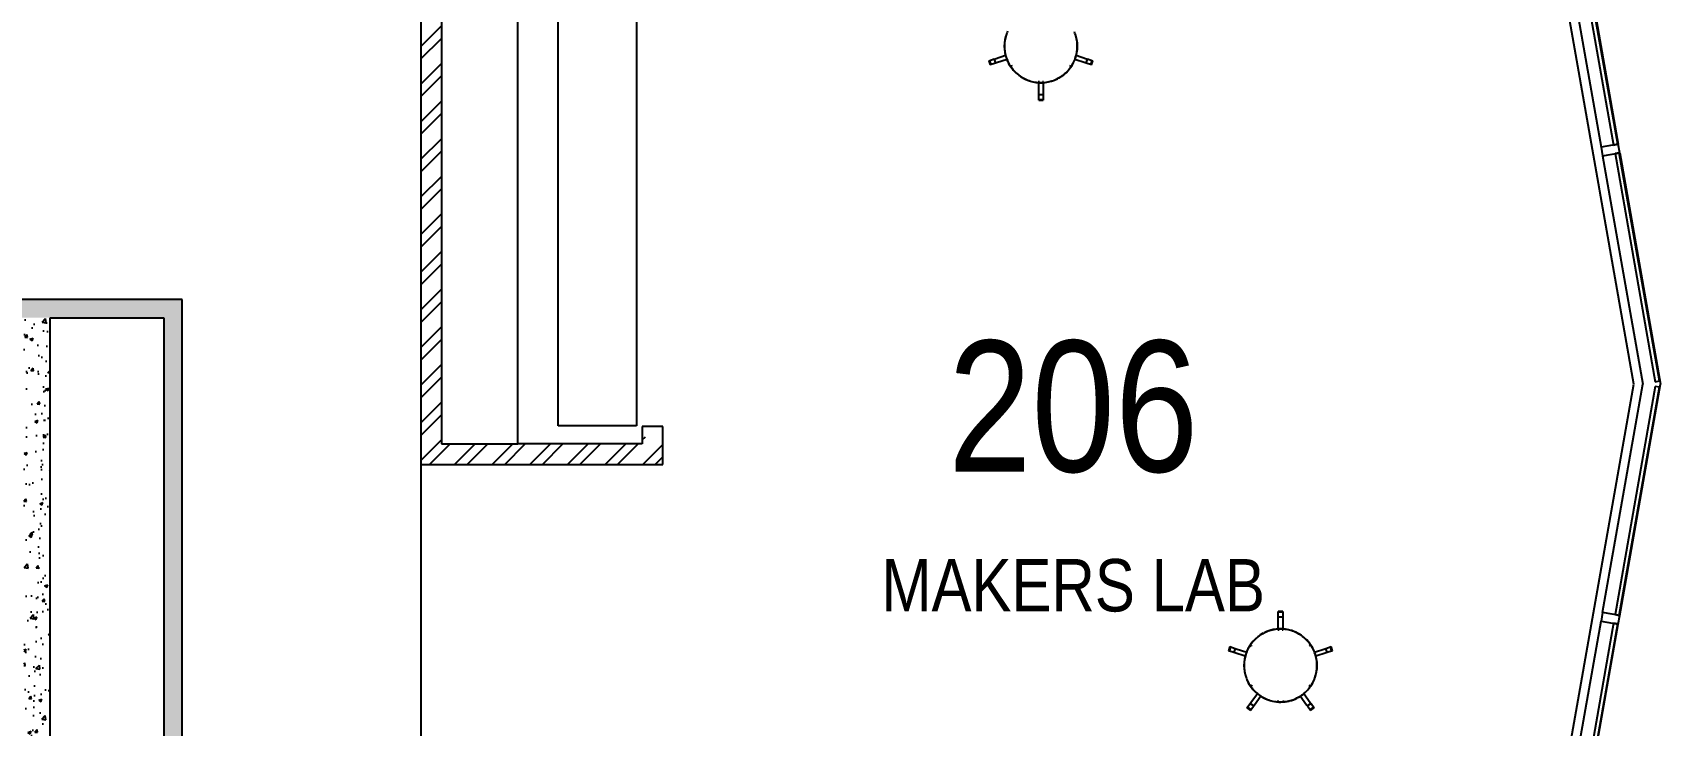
# Model space of a CAD drawing. Extents: x 6433 to 75181, y -2986 to 56414.
# Drawn here: x 39363 to 48684, y 9490 to 13457 of the extents above; entities that cross this region are included whole.
import ezdxf

# ---------------------------------------------------------------- set-up
doc = ezdxf.new("R2010")
doc.units = 0
doc.header["$MEASUREMENT"] = 0
for name, color, linetype in [('A-Equipment', 1, 'CONTINUOUS'), ('A-Furniture', 252, 'CONTINUOUS'), ('A-General', 1, 'CONTINUOUS'), ('A-Hatch__Brick', 2, 'CONTINUOUS'), ('A-Hatch__Concrete', 252, 'CONTINUOUS'), ('A-Joinery__Built-In', 2, 'CONTINUOUS'), ('A-Text__Primary Room', 6, 'CONTINUOUS'), ('A-Wall__Brick', 6, 'CONTINUOUS'), ('A-Window', 4, 'CONTINUOUS')]:
    doc.layers.add(name, color=color, linetype=linetype)
doc.styles.add('Arial Narrow', font='ARIALN.TTF', dxfattribs={"height": 750})
pattern_1 = [(50, (8381.06, 65736.02), (182.18467, -15.9391), [19.05, -209.55]), (355, (8381.06, 65736.02), (-35.2434, 191.05685), [15.24, -167.6406]), (100.45144, (8396.24, 65734.7), (146.94125, 175.11775), [16.19, -178.09024]), (46.1842, (8381.06, 65786.82), (271.07904, -42.0423), [28.575, -314.325]), (96.63556, (8403.65, 65783.32), (237.4041, 247.4261), [24.285, -267.1356]), (351.18415, (8381.06, 65786.82), (237.4041, 247.4261), [22.86, -251.4597]), (21, (8406.46, 65774.12), (151.6144, -102.2652), [19.05, -209.55]), (326, (8406.46, 65774.12), (61.80203, 184.18797), [15.24, -167.64]), (71.45144, (8419.1, 65765.6), (213.4164, 81.92277), [16.19, -178.08994]), (37.5, (8381.06, 65736.02), (3.088603, 84.55504), [0, -165.608, 0, -170.18, 0, -168.275]), (7.5, (8381.06, 65736.02), (66.81966, 100.18057), [0, -97.028, 0, -161.798, 0, -64.135]), (327.5, (8324.416, 65736.02), (135.590595, -5.728744), [0, -63.5, 0, -198.12, 0, -262.89]), (317.5, (8299.02, 65736.02), (148.12918, 25.4265), [0, -82.55, 0, -131.572, 0, -186.69])]
pattern_2 = [(45, (8381.06, 65736.02), (-107.76307, 107.76307), []), (45, (8452.9, 65736.02), (-107.76307, 107.76307), [])]

msp = doc.modelspace()

# ---------------------------------------------------------------- hatches: boundary and pattern name
at = {"layer": 'A-Hatch__Brick'}
h = msp.add_hatch(dxfattribs=at)
h.set_pattern_fill('ANSI32', color=256, scale=16, style=0)
h.set_pattern_definition(pattern_2)
h.paths.add_polyline_path([(41704.7, 14265.9), (41586.7, 14265.9), (41586.7, 10983.9), (41704.7, 10983.9), (41704.7, 13573.6)])
h = msp.add_hatch(dxfattribs=at)
h.set_pattern_fill('ANSI32', color=256, scale=16, style=0)
h.set_pattern_definition(pattern_2)
h.paths.add_polyline_path([(42971.7, 11201.9), (42961.7, 11201.9), (42961.7, 11114.9), (42871.7, 11114.9), (42871.7, 11144.9), (42853.7, 11144.9), (42853.7, 11101.9), (42971.7, 11101.9), (42971.7, 11114.9)])
h.paths.add_polyline_path([(42871.7, 11164.9), (42871.7, 11201.9), (42853.7, 11201.9), (42853.7, 11164.9)])
h = msp.add_hatch(dxfattribs=at)
h.set_pattern_fill('ANSI32', color=256, scale=16, style=0)
h.set_pattern_definition(pattern_2)
h.paths.add_polyline_path([(42971.7, 11101.9), (41704.7, 11101.9), (41704.7, 10983.9), (42971.7, 10983.9), (42971.7, 11060.4)])
at = {"layer": 'A-Hatch__Concrete'}
h = msp.add_hatch(dxfattribs=at)
h.set_pattern_fill('AR-CONC', color=256, style=0)
h.set_pattern_definition(pattern_1)
h.paths.add_polyline_path([(40219.2, 11823.9), (40219.2, 11928.9), (38762.8, 11928.9), (38762.8, 11823.9), (40114.2, 11823.9)])
h.paths.add_polyline_path([(36962.8, 11928.9), (35733.8, 11928.9), (35733.8, 11823.9), (36962.8, 11823.9)])
h = msp.add_hatch(dxfattribs=at)
h.set_pattern_fill('AR-CONC', color=256, style=0)
h.set_pattern_definition(pattern_1)
h.paths.add_polyline_path([(39462.8, 9363.9), (39462.8, 11823.9), (39312.8, 11823.9), (39312.8, 9363.9)])
h = msp.add_hatch(dxfattribs=at)
h.set_pattern_fill('AR-CONC', color=256, style=0)
h.set_pattern_definition(pattern_1)
h.paths.add_polyline_path([(40219.2, 11823.9), (40114.2, 11823.9), (40114.2, 6993.9), (40219.2, 6993.9), (40219.2, 10557.8)])

# ---------------------------------------------------------------- linework, layer by layer
at = {"layer": 'A-Equipment'}
for p, q in [((42371.7, 11204.9), (42371.7, 14164.9)), ((42821.8, 14164.9), (42821.8, 11204.9)), ((42821.8, 11204.9), (42371.7, 11204.9))]:
    msp.add_line(p, q, dxfattribs=at)
at = {"layer": 'A-Furniture'}
for p, q in [((44933.3, 13425.1), (44931.6, 13416.9)), ((44935.3, 13433.2), (44933.3, 13425.1)), ((44937.6, 13441.2), (44935.3, 13433.2)), ((44940.2, 13449.1), (44937.6, 13441.2)), ((44943.2, 13456.9), (44940.2, 13449.1)), ((44946.4, 13464.6), (44943.2, 13456.9)), ((45331.8, 13452.7), (45328.7, 13460.4)), ((45334.6, 13444.8), (45331.8, 13452.7)), ((45337.1, 13436.9), (45334.6, 13444.8)), ((45339.2, 13428.8), (45337.1, 13436.9)), ((45341, 13420.7), (45339.2, 13428.8)), ((44928.6, 13392.1), (44928.2, 13383.7)), ((44928.2, 13383.7), (44928.2, 13379.2)), ((44928.2, 13379.2), (44928.3, 13370.9)), ((44928.3, 13370.9), (44928.8, 13362.6)), ((44929.2, 13400.4), (44928.6, 13392.1)), ((44928.8, 13362.6), (44929.7, 13354.3)), ((44930.2, 13408.7), (44929.2, 13400.4)), ((44929.7, 13354.3), (44930.8, 13346)), ((44931.6, 13416.9), (44930.2, 13408.7)), ((44930.8, 13346), (44932.3, 13337.8)), ((44932.3, 13337.8), (44934.1, 13329.7)), ((45338.1, 13325.3), (45340.1, 13333.4)), ((45340.1, 13333.4), (45341.8, 13341.6)), ((45342.5, 13412.5), (45341, 13420.7)), ((45341.8, 13341.6), (45343.1, 13349.8)), ((45343.7, 13404.2), (45342.5, 13412.5)), ((45343.1, 13349.8), (45344.1, 13358.1)), ((45344.5, 13395.9), (45343.7, 13404.2)), ((45344.1, 13358.1), (45344.8, 13366.4)), ((45345, 13387.6), (45344.5, 13395.9)), ((45344.8, 13366.4), (45345.1, 13374.7)), ((45345.2, 13379.2), (45345, 13387.6)), ((45345.1, 13374.7), (45345.2, 13379.2)), ((44838.4, 13295.6), (44869.7, 13305.8)), ((44838.4, 13295.6), (44846.3, 13271.5)), ((44838.4, 13295.6), (44846.3, 13271.5)), ((44843, 13297.1), (44850.8, 13272.9)), ((44877.5, 13281.6), (44846.3, 13271.5)), ((44868.9, 13305.5), (44874.8, 13307.4)), ((44868.9, 13305.5), (44876.7, 13281.4)), ((44868.9, 13305.5), (44876.7, 13281.4)), ((44874.8, 13307.4), (44934.4, 13326.8)), ((44882.7, 13283.3), (44876.7, 13281.4)), ((44943, 13302.9), (44882.7, 13283.3)), ((44934.1, 13329.7), (44936.3, 13321.6)), ((44936.3, 13321.6), (44938.7, 13313.6)), ((44938.7, 13313.6), (44941.5, 13305.8)), ((44941.5, 13305.8), (44944.6, 13298)), ((44944.6, 13298), (44948, 13290.4)), ((44948, 13290.4), (44951.7, 13283)), ((44951.7, 13283), (44955.7, 13275.6)), ((44955.7, 13275.6), (44960, 13268.5)), ((44960, 13268.5), (44964.6, 13261.5)), ((44964.6, 13261.5), (44969.4, 13254.7)), ((44969.4, 13254.7), (44974.5, 13248.1)), ((44974.5, 13248.1), (44979.9, 13241.7)), ((44979.9, 13241.7), (44985.5, 13235.6)), ((45284.7, 13232.4), (45290.4, 13238.4)), ((45290.4, 13238.4), (45295.9, 13244.7)), ((45295.9, 13244.7), (45301.2, 13251.1)), ((45301.2, 13251.1), (45306.2, 13257.8)), ((45306.2, 13257.8), (45310.9, 13264.7)), ((45310.9, 13264.7), (45315.3, 13271.7)), ((45315.3, 13271.7), (45319.5, 13279)), ((45319.5, 13279), (45323.4, 13286.4)), ((45323.4, 13286.4), (45326.9, 13293.9)), ((45326.9, 13293.9), (45330.2, 13301.6)), ((45330.2, 13301.6), (45333.1, 13309.4)), ((45390.7, 13283.3), (45330.3, 13302.9)), ((45333.1, 13309.4), (45335.8, 13317.3)), ((45335.8, 13317.3), (45338.1, 13325.3)), ((45339, 13326.8), (45398.5, 13307.4)), ((45396.6, 13281.4), (45390.7, 13283.3)), ((45427.1, 13271.5), (45395.8, 13281.6)), ((45396.6, 13281.4), (45404.4, 13305.5)), ((45396.6, 13281.4), (45404.4, 13305.5)), ((45398.5, 13307.4), (45404.4, 13305.5)), ((45403.7, 13305.8), (45434.9, 13295.6)), ((45422.5, 13272.9), (45430.4, 13297.1)), ((45427.1, 13271.5), (45434.9, 13295.6)), ((45427.1, 13271.5), (45434.9, 13295.6)), ((44985.5, 13235.6), (44991.4, 13229.7)), ((44991.4, 13229.7), (44997.5, 13224)), ((44997.5, 13224), (45003.8, 13218.5)), ((45003.8, 13218.5), (45010.4, 13213.3)), ((45010.4, 13213.3), (45017.1, 13208.4)), ((45017.1, 13208.4), (45024, 13203.8)), ((45024, 13203.8), (45031.1, 13199.4)), ((45031.1, 13199.4), (45038.4, 13195.3)), ((45038.4, 13195.3), (45045.8, 13191.6)), ((45045.8, 13191.6), (45053.4, 13188.1)), ((45053.4, 13188.1), (45061.1, 13184.9)), ((45061.1, 13184.9), (45068.9, 13182)), ((45068.9, 13182), (45076.9, 13179.5)), ((45076.9, 13179.5), (45084.9, 13177.2)), ((45084.9, 13177.2), (45093, 13175.3)), ((45093, 13175.3), (45101.2, 13173.8)), ((45101.2, 13173.8), (45109.5, 13172.5)), ((45109.5, 13172.5), (45117.8, 13171.6)), ((45117.8, 13171.6), (45126.1, 13171)), ((45124, 13108), (45124, 13171.1)), ((45126.1, 13171), (45134.4, 13170.7)), ((45134.4, 13170.7), (45142.8, 13170.8)), ((45142.8, 13170.8), (45151.1, 13171.2)), ((45149.4, 13171.1), (45149.4, 13108)), ((45151.1, 13171.2), (45159.4, 13172)), ((45159.4, 13172), (45167.7, 13173)), ((45167.7, 13173), (45175.9, 13174.4)), ((45175.9, 13174.4), (45184, 13176.2)), ((45184, 13176.2), (45192.1, 13178.2)), ((45192.1, 13178.2), (45200.1, 13180.6)), ((45200.1, 13180.6), (45208, 13183.3)), ((45208, 13183.3), (45215.8, 13186.3)), ((45215.8, 13186.3), (45223.4, 13189.6)), ((45223.4, 13189.6), (45231, 13193.3)), ((45231, 13193.3), (45238.3, 13197.2)), ((45238.3, 13197.2), (45245.5, 13201.4)), ((45245.5, 13201.4), (45252.5, 13205.9)), ((45252.5, 13205.9), (45259.4, 13210.7)), ((45259.4, 13210.7), (45266, 13215.7)), ((45266, 13215.7), (45272.5, 13221)), ((45272.5, 13221), (45278.7, 13226.6)), ((45278.7, 13226.6), (45284.7, 13232.4)), ((45124, 13101.7), (45124, 13108)), ((45124, 13069.7), (45124, 13102.6)), ((45124, 13101.7), (45149.4, 13101.7)), ((45124, 13101.7), (45149.4, 13101.7)), ((45124, 13074.5), (45149.4, 13074.5)), ((45124, 13069.7), (45149.4, 13069.7)), ((45124, 13069.7), (45149.4, 13069.7)), ((45149.4, 13108), (45149.4, 13101.7)), ((45149.4, 13102.6), (45149.4, 13069.7)), ((46521.7, 10142.5), (46496.3, 10142.5)), ((46496.3, 10109.6), (46496.3, 10142.5)), ((46521.7, 10142.5), (46496.3, 10142.5)), ((46521.7, 10137.7), (46496.3, 10137.7)), ((46521.7, 10110.4), (46496.3, 10110.4)), ((46496.3, 10104.2), (46496.3, 10110.4)), ((46521.7, 10110.4), (46496.3, 10110.4)), ((46496.3, 10041), (46496.3, 10104.2)), ((46521.7, 10142.5), (46521.7, 10109.6)), ((46521.7, 10110.4), (46521.7, 10104.2)), ((46521.7, 10104.2), (46521.7, 10041)), ((46361, 9979.8), (46355.2, 9973.8)), ((46366.9, 9985.6), (46361, 9979.8)), ((46373.2, 9991.2), (46366.9, 9985.6)), ((46379.6, 9996.5), (46373.2, 9991.2)), ((46386.2, 10001.5), (46379.6, 9996.5)), ((46393.1, 10006.3), (46386.2, 10001.5)), ((46400.1, 10010.8), (46393.1, 10006.3)), ((46407.3, 10015), (46400.1, 10010.8)), ((46414.7, 10018.9), (46407.3, 10015)), ((46422.2, 10022.5), (46414.7, 10018.9)), ((46429.8, 10025.8), (46422.2, 10022.5)), ((46437.6, 10028.9), (46429.8, 10025.8)), ((46445.5, 10031.6), (46437.6, 10028.9)), ((46453.5, 10033.9), (46445.5, 10031.6)), ((46461.6, 10036), (46453.5, 10033.9)), ((46469.7, 10037.7), (46461.6, 10036)), ((46478, 10039.1), (46469.7, 10037.7)), ((46486.2, 10040.2), (46478, 10039.1)), ((46494.5, 10040.9), (46486.2, 10040.2)), ((46502.9, 10041.4), (46494.5, 10040.9)), ((46511.2, 10041.4), (46502.9, 10041.4)), ((46519.5, 10041.2), (46511.2, 10041.4)), ((46527.9, 10040.6), (46519.5, 10041.2)), ((46536.1, 10039.7), (46527.9, 10040.6)), ((46544.4, 10038.4), (46536.1, 10039.7)), ((46552.6, 10036.8), (46544.4, 10038.4)), ((46560.7, 10034.9), (46552.6, 10036.8)), ((46568.7, 10032.7), (46560.7, 10034.9)), ((46576.7, 10030.1), (46568.7, 10032.7)), ((46584.5, 10027.3), (46576.7, 10030.1)), ((46592.2, 10024.1), (46584.5, 10027.3)), ((46599.8, 10020.6), (46592.2, 10024.1)), ((46607.2, 10016.8), (46599.8, 10020.6)), ((46614.5, 10012.8), (46607.2, 10016.8)), ((46621.6, 10008.4), (46614.5, 10012.8)), ((46628.5, 10003.7), (46621.6, 10008.4)), ((46635.3, 9998.8), (46628.5, 10003.7)), ((46641.8, 9993.6), (46635.3, 9998.8)), ((46648.1, 9988.2), (46641.8, 9993.6)), ((46654.2, 9982.5), (46648.1, 9988.2)), ((46660.1, 9976.6), (46654.2, 9982.5)), ((46665.7, 9970.4), (46660.1, 9976.6)), ((46218.6, 9940.7), (46210.7, 9916.5)), ((46218.6, 9940.7), (46210.7, 9916.5)), ((46242, 9906.4), (46210.7, 9916.5)), ((46223.1, 9939.2), (46215.2, 9915.1)), ((46218.6, 9940.7), (46249.8, 9930.6)), ((46249, 9930.8), (46241.2, 9906.7)), ((46249, 9930.8), (46241.2, 9906.7)), ((46247.1, 9904.7), (46241.2, 9906.7)), ((46306.7, 9885.4), (46247.1, 9904.7)), ((46249, 9930.8), (46254.9, 9928.9)), ((46254.9, 9928.9), (46315.3, 9909.3)), ((46307.5, 9886.9), (46305.5, 9878.8)), ((46309.9, 9894.9), (46307.5, 9886.9)), ((46312.5, 9902.8), (46309.9, 9894.9)), ((46315.4, 9910.6), (46312.5, 9902.8)), ((46318.7, 9918.3), (46315.4, 9910.6)), ((46322.3, 9925.8), (46318.7, 9918.3)), ((46326.1, 9933.2), (46322.3, 9925.8)), ((46330.3, 9940.4), (46326.1, 9933.2)), ((46334.7, 9947.5), (46330.3, 9940.4)), ((46339.4, 9954.4), (46334.7, 9947.5)), ((46344.4, 9961), (46339.4, 9954.4)), ((46349.7, 9967.5), (46344.4, 9961)), ((46355.2, 9973.8), (46349.7, 9967.5)), ((46671.1, 9964), (46665.7, 9970.4)), ((46676.2, 9957.5), (46671.1, 9964)), ((46681, 9950.7), (46676.2, 9957.5)), ((46685.6, 9943.7), (46681, 9950.7)), ((46689.9, 9936.5), (46685.6, 9943.7)), ((46693.9, 9929.2), (46689.9, 9936.5)), ((46697.6, 9921.7), (46693.9, 9929.2)), ((46701, 9914.1), (46697.6, 9921.7)), ((46704.1, 9906.4), (46701, 9914.1)), ((46702.6, 9909.3), (46763, 9928.9)), ((46706.9, 9898.5), (46704.1, 9906.4)), ((46709.3, 9890.6), (46706.9, 9898.5)), ((46711.5, 9882.5), (46709.3, 9890.6)), ((46770.8, 9904.7), (46711.2, 9885.4)), ((46713.3, 9874.4), (46711.5, 9882.5)), ((46763, 9928.9), (46768.9, 9930.8)), ((46768.1, 9930.6), (46799.3, 9940.7)), ((46776.7, 9906.7), (46768.9, 9930.8)), ((46776.7, 9906.7), (46768.9, 9930.8)), ((46776.7, 9906.7), (46770.8, 9904.7)), ((46807.2, 9916.5), (46775.9, 9906.4)), ((46802.7, 9915.1), (46794.8, 9939.2)), ((46807.2, 9916.5), (46799.3, 9940.7)), ((46807.2, 9916.5), (46799.3, 9940.7)), ((46300.5, 9837.4), (46300.4, 9832.9)), ((46300.4, 9832.9), (46300.6, 9824.6)), ((46300.8, 9845.8), (46300.5, 9837.4)), ((46300.6, 9824.6), (46301.1, 9816.3)), ((46301.5, 9854.1), (46300.8, 9845.8)), ((46301.1, 9816.3), (46301.9, 9808)), ((46302.5, 9862.4), (46301.5, 9854.1)), ((46301.9, 9808), (46303.1, 9799.7)), ((46303.9, 9870.6), (46302.5, 9862.4)), ((46303.1, 9799.7), (46304.6, 9791.5)), ((46305.5, 9878.8), (46303.9, 9870.6)), ((46304.6, 9791.5), (46306.4, 9783.4)), ((46712.4, 9787.1), (46714, 9795.3)), ((46714.8, 9866.2), (46713.3, 9874.4)), ((46714, 9795.3), (46715.4, 9803.5)), ((46716, 9857.9), (46714.8, 9866.2)), ((46715.4, 9803.5), (46716.4, 9811.8)), ((46716.8, 9849.6), (46716, 9857.9)), ((46716.4, 9811.8), (46717.1, 9820.1)), ((46717.3, 9841.3), (46716.8, 9849.6)), ((46717.1, 9820.1), (46717.4, 9828.4)), ((46717.5, 9832.9), (46717.3, 9841.3)), ((46717.4, 9828.4), (46717.5, 9832.9)), ((46306.4, 9783.4), (46308.6, 9775.3)), ((46308.6, 9775.3), (46311, 9767.3)), ((46311, 9767.3), (46313.8, 9759.5)), ((46313.8, 9759.5), (46316.9, 9751.7)), ((46316.9, 9751.7), (46320.3, 9744.1)), ((46320.3, 9744.1), (46324, 9736.6)), ((46324, 9736.6), (46328, 9729.3)), ((46328, 9729.3), (46332.3, 9722.2)), ((46332.3, 9722.2), (46336.9, 9715.2)), ((46336.9, 9715.2), (46341.7, 9708.4)), ((46341.7, 9708.4), (46346.8, 9701.8)), ((46346.8, 9701.8), (46352.2, 9695.4)), ((46352.2, 9695.4), (46357.8, 9689.3)), ((46662.7, 9692.1), (46668.2, 9698.4)), ((46668.2, 9698.4), (46673.5, 9704.8)), ((46673.5, 9704.8), (46678.5, 9711.5)), ((46678.5, 9711.5), (46683.2, 9718.4)), ((46683.2, 9718.4), (46687.6, 9725.4)), ((46687.6, 9725.4), (46691.8, 9732.7)), ((46691.8, 9732.7), (46695.6, 9740.1)), ((46695.6, 9740.1), (46699.2, 9747.6)), ((46699.2, 9747.6), (46702.5, 9755.3)), ((46702.5, 9755.3), (46705.4, 9763.1)), ((46705.4, 9763.1), (46708.1, 9771)), ((46708.1, 9771), (46710.4, 9779)), ((46710.4, 9779), (46712.4, 9787.1)), ((46316.8, 9590.1), (46334.5, 9614.5)), ((46335.6, 9616), (46339.3, 9621)), ((46335.6, 9616), (46356.2, 9601.1)), ((46335.6, 9616), (46356.2, 9601.1)), ((46339.3, 9621), (46376.6, 9672.4)), ((46359.8, 9606.1), (46356.2, 9601.1)), ((46357.8, 9689.3), (46363.7, 9683.4)), ((46396.7, 9657), (46359.8, 9606.1)), ((46363.7, 9683.4), (46369.8, 9677.7)), ((46369.8, 9677.7), (46376.1, 9672.2)), ((46376.1, 9672.2), (46382.6, 9667)), ((46382.6, 9667), (46389.4, 9662.1)), ((46389.4, 9662.1), (46396.3, 9657.5)), ((46396.3, 9657.5), (46403.4, 9653.1)), ((46403.4, 9653.1), (46410.7, 9649)), ((46410.7, 9649), (46418.1, 9645.3)), ((46418.1, 9645.3), (46425.7, 9641.8)), ((46425.7, 9641.8), (46433.4, 9638.6)), ((46433.4, 9638.6), (46441.2, 9635.7)), ((46441.2, 9635.7), (46449.2, 9633.2)), ((46449.2, 9633.2), (46457.2, 9630.9)), ((46457.2, 9630.9), (46465.3, 9629)), ((46465.3, 9629), (46473.5, 9627.5)), ((46473.5, 9627.5), (46481.8, 9626.2)), ((46481.8, 9626.2), (46490, 9625.3)), ((46490, 9625.3), (46498.4, 9624.7)), ((46498.4, 9624.7), (46506.7, 9624.4)), ((46506.7, 9624.4), (46515, 9624.5)), ((46515, 9624.5), (46523.4, 9624.9)), ((46523.4, 9624.9), (46531.7, 9625.7)), ((46531.7, 9625.7), (46539.9, 9626.7)), ((46539.9, 9626.7), (46548.2, 9628.1)), ((46548.2, 9628.1), (46556.3, 9629.9)), ((46556.3, 9629.9), (46564.4, 9631.9)), ((46564.4, 9631.9), (46572.4, 9634.3)), ((46572.4, 9634.3), (46580.3, 9637)), ((46580.3, 9637), (46588.1, 9640)), ((46588.1, 9640), (46595.7, 9643.3)), ((46595.7, 9643.3), (46603.2, 9647)), ((46603.2, 9647), (46610.6, 9650.9)), ((46610.6, 9650.9), (46617.8, 9655.1)), ((46617.8, 9655.1), (46624.8, 9659.6)), ((46658.1, 9606.1), (46621.2, 9657)), ((46624.8, 9659.6), (46631.7, 9664.4)), ((46631.7, 9664.4), (46638.3, 9669.4)), ((46638.3, 9669.4), (46644.7, 9674.7)), ((46641.4, 9672.4), (46678.6, 9621)), ((46644.7, 9674.7), (46651, 9680.3)), ((46651, 9680.3), (46657, 9686.1)), ((46657, 9686.1), (46662.7, 9692.1)), ((46661.8, 9601.1), (46658.1, 9606.1)), ((46661.8, 9601.1), (46682.3, 9616)), ((46661.8, 9601.1), (46682.3, 9616)), ((46678.6, 9621), (46682.3, 9616)), ((46683.4, 9614.5), (46701.1, 9590.1)), ((46316.8, 9590.1), (46337.3, 9575.2)), ((46316.8, 9590.1), (46337.3, 9575.2)), ((46319.6, 9594), (46340.1, 9579)), ((46355.1, 9599.6), (46337.3, 9575.2)), ((46680.6, 9575.2), (46662.8, 9599.6)), ((46677.8, 9579), (46698.3, 9594)), ((46680.6, 9575.2), (46701.1, 9590.1)), ((46680.6, 9575.2), (46701.1, 9590.1))]:
    msp.add_line(p, q, dxfattribs=at)
for centre, radius, start, end in [((45136.7, 13379.2), 209.6, 160.63958, 180), ((45136.7, 13379.2), 209.6, 0, 19.36042), ((45136.7, 13379.2), 209.6, 180, 199.45739), ((45136.7, 13379.2), 209.6, 340.54261, 0), ((45136.7, 13379.2), 209.5, 201.72603, 227.52692), ((45136.7, 13379.2), 203.2, 212.63393, 214.77608), ((45136.7, 13379.2), 209.6, 298.5735, 338.27124), ((45136.7, 13379.2), 203.2, 325.22392, 327.36607), ((45136.7, 13379.2), 209.5, 229.37222, 255.25769), ((45136.7, 13379.2), 209.5, 257.01055, 296.79702), ((45136.7, 13379.2), 203.2, 265.66338, 267.60894), ((45136.7, 13379.2), 203.2, 272.39106, 274.33662), ((46509, 9833), 209.6, 118.5735, 158.27124), ((46509, 9833), 209.5, 77.01055, 116.79702), ((46509, 9833), 203.2, 92.39106, 94.33662), ((46509, 9833), 203.2, 85.66338, 87.60894), ((46509, 9833), 209.5, 49.37222, 75.25769), ((46509, 9833), 209.5, 21.72603, 47.52692), ((46509, 9833), 209.6, 160.54261, 180), ((46509, 9833), 203.2, 145.22392, 147.36607), ((46509, 9833), 203.2, 32.63393, 34.77608), ((46509, 9833), 209.6, 0, 19.45739), ((46509, 9833), 209.6, 180, 199.36042), ((46509, 9833), 209.6, 340.63958, 0), ((46509, 9833), 209.5, 201.85806, 214.52173), ((46509, 9833), 209.5, 214.73874, 227.34345), ((46509, 9833), 203.2, 213.09829, 216.18277), ((46509, 9833), 209.6, 298.79369, 325.23875), ((46509, 9833), 203.2, 323.81723, 326.90171), ((46509, 9833), 209.6, 325.50078, 338.13893), ((46509, 9833), 209.5, 229.60356, 242.18109), ((46509, 9833), 209.5, 242.45107, 254.99729), ((46509, 9833), 209.6, 257.27893, 283.69972), ((46509, 9833), 203.2, 265.06958, 266.5401), ((46509, 9833), 203.2, 273.4599, 274.93042), ((46509, 9833), 209.6, 284.47611, 296.5349)]:
    msp.add_arc(centre, radius, start, end, dxfattribs=at)
at = {"layer": 'A-General'}
msp.add_line((41586.7, 10983.9), (41586.7, 8303.9), dxfattribs=at)
at = {"layer": 'A-Joinery__Built-In'}
msp.add_line((42141.1, 11101.9), (42141.1, 14265.9), dxfattribs=at)
at = {"layer": 'A-Wall__Brick'}
for p, q in [((41586.7, 14383.9), (41586.7, 10983.9)), ((41704.7, 14265.9), (41704.7, 11101.9)), ((40219.2, 11928.9), (38762.8, 11928.9)), ((40219.2, 6888.9), (40219.2, 11928.9)), ((39462.8, 9213.9), (39462.8, 11823.9)), ((39462.8, 11823.9), (40114.2, 11823.9)), ((40114.2, 11823.9), (40114.2, 6993.9)), ((42971.7, 11201.9), (42853.7, 11201.9)), ((42853.7, 11201.9), (42853.7, 11101.9)), ((42971.7, 10983.9), (42971.7, 11201.9)), ((41704.7, 11101.9), (42141.1, 11101.9)), ((42853.7, 11101.9), (42141.1, 11101.9)), ((41586.7, 10983.9), (42971.7, 10983.9))]:
    msp.add_line(p, q, dxfattribs=at)
at = {"layer": 'A-Window'}
for p, q in [((48532, 11443.9), (48067.2, 14083.9)), ((48117.2, 14088.2), (48344, 12800.4)), ((48189.1, 14100.9), (48415.9, 12813)), ((48439.5, 12817.2), (48212.8, 14105)), ((48215.7, 14105.6), (48442.5, 12817.7)), ((48415.9, 12813), (48439.5, 12817.2)), ((48352.6, 12751.1), (48582.8, 11443.9)), ((48448.2, 12768), (48424.5, 12763.8)), ((48424.5, 12763.8), (48654.5, 11457.7)), ((48678.1, 11461.9), (48448.2, 12768)), ((48451.1, 12768.5), (48684.3, 11443.9)), ((48067.2, 8803.9), (48532, 11443.9)), ((48352.6, 10136.6), (48582.8, 11443.9)), ((48654.5, 11430), (48424.5, 10124)), ((48448.2, 10119.8), (48678.1, 11425.9)), ((48451.1, 10119.3), (48684.3, 11443.9)), ((48654.5, 11457.7), (48678.1, 11461.9)), ((48678.1, 11425.9), (48654.5, 11430)), ((48117.2, 8799.5), (48344, 10087.4)), ((48415.9, 10074.7), (48189.1, 8786.9)), ((48212.8, 8782.7), (48439.5, 10070.6)), ((48215.7, 8782.2), (48442.5, 10070)), ((48439.5, 10070.6), (48415.9, 10074.7)), ((48424.5, 10124), (48448.2, 10119.8))]:
    msp.add_line(p, q, dxfattribs=at)
at = {"layer": 'A-Window', "extrusion": (0, 0, -1)}
for p, q in [((48442.5, 12817.7), (48344, 12800.4)), ((48344, 12800.4), (48352.6, 12751.1)), ((48451.1, 12768.5), (48442.5, 12817.7)), ((48352.6, 12751.1), (48451.1, 12768.5)), ((48352.6, 10136.6), (48344, 10087.4)), ((48344, 10087.4), (48442.5, 10070)), ((48451.1, 10119.3), (48352.6, 10136.6)), ((48442.5, 10070), (48451.1, 10119.3))]:
    msp.add_line(p, q, dxfattribs=at)

# ---------------------------------------------------------------- texts
at = {"layer": 'A-Text__Primary Room', "insert": (45322, 11692.5), "char_height": 750, "width": 4376.069, "attachment_point": 2, "style": 'Arial Narrow'}
msp.add_mtext('206 \\P{\\H0.4x;MAKERS LAB}', dxfattribs=at)

doc.saveas('drawing.dxf')
